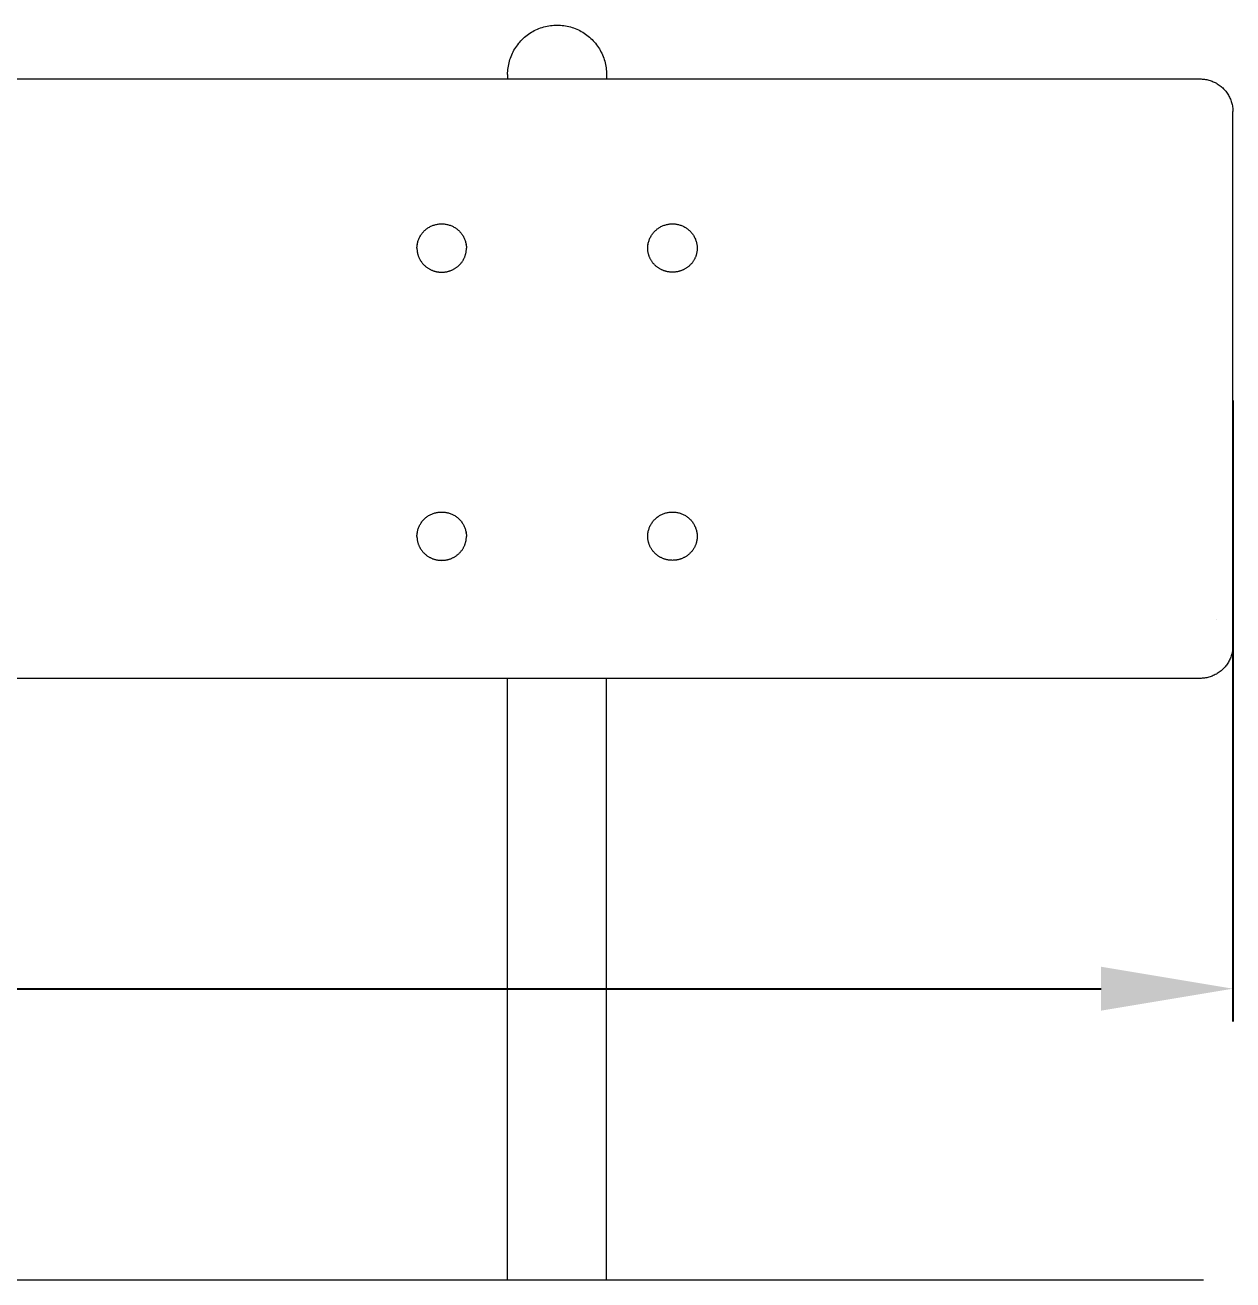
# Model space of a CAD drawing. Header units: millimetres. Extents: x -253 to 4295, y -442 to 2895.
# Drawn here: x 1378.5 to 1744.8, y 2514.1 to 2894.6 of the extents above; entities that cross this region are included whole.
import ezdxf

# ---------------------------------------------------------------- set-up
doc = ezdxf.new("R2010")
doc.units = ezdxf.units.MM
doc.layers.add('ZANO_R', color=7, linetype='Continuous', lineweight=0)
doc.layers.add('ZANO_W', color=1, linetype='Continuous', lineweight=0)
doc.styles.add('Arial', font='arial.ttf')
doc.styles.get("Standard").update_dxf_attribs({"font": 'ARIALUNI.TTF'})
doc.dimstyles.new('pl i ang', dxfattribs={"dimtxt": 50, "dimasz": 50, "dimexe": 1.25, "dimexo": 0.625, "dimgap": 10, "dimtad": 1, "dimtoh": 1, "dimtxsty": 'Standard', "dimcen": 2.5, "dimclrd": 1, "dimclre": 1, "dimclrt": 1, "dimadec": 0, "dimazin": 0, "dimtfac": 1, "dimtmove": 0, "dimatfit": 3, "dimfxl": 1, "dimarcsym": 1})

# ---------------------------------------------------------------- blocks, each defined once
blk = doc.blocks.new('*D393')
at = {"layer": 'ZANO_W', "color": 1, "lineweight": -2}
for p, q in [((-55.17, 2780.72), (-55.17, 2592.39)), ((1744.83, 2780.72), (1744.83, 2592.39)), ((-15.17, 2602.39), (1704.83, 2602.39))]:
    blk.add_line(p, q, dxfattribs=at)
at = {"layer": 'ZANO_W', "color": 1}
for points in [[(-15.17, 2609.05), (-15.17, 2595.72), (-55.17, 2602.39)], [(1704.83, 2595.72), (1704.83, 2609.05), (1744.83, 2602.39)]]:
    blk.add_solid(points, dxfattribs=at)
at = {"layer": 'ZANO_W', "color": 1, "insert": (844.83, 2632.81), "char_height": 40, "attachment_point": 5, "style": 'Arial'}
blk.add_mtext('1800', dxfattribs=at)

msp = doc.modelspace()

# ---------------------------------------------------------------- linework, layer by layer
at = {"layer": 'ZANO_R'}
for p, q in [((1530.77, 2891.51), (1531.18, 2891.81)), ((1531.18, 2891.81), (1531.61, 2892.1)), ((1531.61, 2892.1), (1532.04, 2892.38)), ((1532.04, 2892.38), (1532.48, 2892.63)), ((1532.48, 2892.63), (1532.93, 2892.88)), ((1532.93, 2892.88), (1533.39, 2893.11)), ((1533.39, 2893.11), (1533.86, 2893.32)), ((1533.86, 2893.32), (1534.33, 2893.51)), ((1534.33, 2893.51), (1534.81, 2893.69)), ((1534.81, 2893.69), (1535.3, 2893.86)), ((1535.3, 2893.86), (1535.79, 2894)), ((1535.79, 2894), (1536.28, 2894.13)), ((1536.28, 2894.13), (1536.78, 2894.25)), ((1536.78, 2894.25), (1537.28, 2894.34)), ((1537.28, 2894.34), (1537.79, 2894.42)), ((1537.79, 2894.42), (1538.3, 2894.48)), ((1538.3, 2894.48), (1538.81, 2894.52)), ((1538.81, 2894.52), (1539.32, 2894.55)), ((1539.32, 2894.55), (1539.83, 2894.56)), ((1539.83, 2894.56), (1540.34, 2894.55)), ((1540.34, 2894.55), (1540.86, 2894.52)), ((1540.86, 2894.52), (1541.37, 2894.48)), ((1541.37, 2894.48), (1541.88, 2894.42)), ((1541.88, 2894.42), (1542.38, 2894.34)), ((1542.38, 2894.34), (1542.88, 2894.25)), ((1542.88, 2894.25), (1543.38, 2894.13)), ((1543.38, 2894.13), (1543.88, 2894)), ((1543.88, 2894), (1544.37, 2893.86)), ((1544.37, 2893.86), (1544.86, 2893.69)), ((1544.86, 2893.69), (1545.34, 2893.51)), ((1545.34, 2893.51), (1545.81, 2893.32)), ((1545.81, 2893.32), (1546.28, 2893.11)), ((1546.28, 2893.11), (1546.73, 2892.88)), ((1546.73, 2892.88), (1547.18, 2892.63)), ((1547.18, 2892.63), (1547.63, 2892.38)), ((1547.63, 2892.38), (1548.06, 2892.1)), ((1548.06, 2892.1), (1548.48, 2891.81)), ((1548.48, 2891.81), (1548.9, 2891.51)), ((1527.29, 2887.79), (1527.58, 2888.21)), ((1527.58, 2888.21), (1527.88, 2888.62)), ((1527.88, 2888.62), (1528.2, 2889.03)), ((1528.2, 2889.03), (1528.53, 2889.42)), ((1528.53, 2889.42), (1528.87, 2889.8)), ((1528.87, 2889.8), (1529.23, 2890.17)), ((1529.23, 2890.17), (1529.59, 2890.52)), ((1529.59, 2890.52), (1529.97, 2890.87)), ((1529.97, 2890.87), (1530.37, 2891.2)), ((1530.37, 2891.2), (1530.77, 2891.51)), ((1548.9, 2891.51), (1549.3, 2891.2)), ((1549.3, 2891.2), (1549.69, 2890.87)), ((1549.69, 2890.87), (1550.07, 2890.52)), ((1550.07, 2890.52), (1550.44, 2890.17)), ((1550.44, 2890.17), (1550.8, 2889.8)), ((1550.8, 2889.8), (1551.14, 2889.42)), ((1551.14, 2889.42), (1551.47, 2889.03)), ((1551.47, 2889.03), (1551.78, 2888.62)), ((1551.78, 2888.62), (1552.09, 2888.21)), ((1552.09, 2888.21), (1552.38, 2887.79)), ((1525.39, 2883.61), (1525.54, 2884.1)), ((1525.54, 2884.1), (1525.7, 2884.58)), ((1525.7, 2884.58), (1525.88, 2885.06)), ((1525.88, 2885.06), (1526.07, 2885.54)), ((1526.07, 2885.54), (1526.29, 2886)), ((1526.29, 2886), (1526.51, 2886.46)), ((1526.51, 2886.46), (1526.76, 2886.91)), ((1526.76, 2886.91), (1527.02, 2887.35)), ((1527.02, 2887.35), (1527.29, 2887.79)), ((1552.38, 2887.79), (1552.65, 2887.35)), ((1552.65, 2887.35), (1552.91, 2886.91)), ((1552.91, 2886.91), (1553.15, 2886.46)), ((1553.15, 2886.46), (1553.38, 2886)), ((1553.38, 2886), (1553.59, 2885.54)), ((1553.59, 2885.54), (1553.79, 2885.06)), ((1553.79, 2885.06), (1553.97, 2884.58)), ((1553.97, 2884.58), (1554.13, 2884.1)), ((1554.13, 2884.1), (1554.28, 2883.61)), ((1524.84, 2880.07), (1524.87, 2880.58)), ((1524.87, 2880.58), (1524.91, 2881.09)), ((1524.91, 2881.09), (1524.97, 2881.6)), ((1524.97, 2881.6), (1525.05, 2882.11)), ((1525.05, 2882.11), (1525.15, 2882.61)), ((1525.15, 2882.61), (1525.26, 2883.11)), ((1525.26, 2883.11), (1525.39, 2883.61)), ((1554.28, 2883.61), (1554.41, 2883.11)), ((1554.41, 2883.11), (1554.52, 2882.61)), ((1554.52, 2882.61), (1554.61, 2882.11)), ((1554.61, 2882.11), (1554.69, 2881.6)), ((1554.69, 2881.6), (1554.75, 2881.09)), ((1554.75, 2881.09), (1554.8, 2880.58)), ((1554.8, 2880.58), (1554.82, 2880.07)), ((-45.17, 2878.23), (1734.83, 2878.23)), ((1524.83, 2879.56), (1524.84, 2880.07)), ((1524.83, 2879.56), (1524.83, 2879.52)), ((1524.83, 2879.56), (1524.83, 2879.56)), ((1524.83, 2879.52), (1524.83, 2879.48)), ((1524.83, 2879.48), (1524.83, 2878.23)), ((1554.82, 2880.07), (1554.83, 2879.56)), ((1554.83, 2879.56), (1554.83, 2879.52)), ((1554.83, 2879.56), (1554.83, 2879.56)), ((1554.83, 2879.52), (1554.83, 2879.48)), ((1554.83, 2879.48), (1554.83, 2878.23)), ((1734.83, 2878.23), (1735.18, 2878.23)), ((1735.18, 2878.23), (1735.53, 2878.21)), ((1735.53, 2878.21), (1735.87, 2878.19)), ((1735.87, 2878.19), (1736.22, 2878.15)), ((1736.22, 2878.15), (1736.56, 2878.1)), ((1736.56, 2878.1), (1736.9, 2878.03)), ((1736.9, 2878.03), (1737.24, 2877.96)), ((1737.24, 2877.96), (1737.57, 2877.87)), ((1737.57, 2877.87), (1737.9, 2877.77)), ((1737.9, 2877.77), (1738.23, 2877.66)), ((1738.23, 2877.66), (1738.56, 2877.54)), ((1738.56, 2877.54), (1738.88, 2877.4)), ((1738.88, 2877.4), (1739.19, 2877.26)), ((1739.19, 2877.26), (1739.5, 2877.11)), ((1739.5, 2877.11), (1739.81, 2876.94)), ((1739.81, 2876.94), (1740.1, 2876.76)), ((1740.1, 2876.76), (1740.4, 2876.58)), ((1740.4, 2876.58), (1740.68, 2876.38)), ((1740.68, 2876.38), (1740.96, 2876.17)), ((1740.96, 2876.17), (1741.23, 2875.96)), ((1741.23, 2875.96), (1741.49, 2875.73)), ((1741.49, 2875.73), (1741.75, 2875.5)), ((1741.75, 2875.5), (1742, 2875.25)), ((1742, 2875.25), (1742.23, 2875)), ((1742.23, 2875), (1742.46, 2874.74)), ((1742.46, 2874.74), (1742.68, 2874.48)), ((1742.68, 2874.48), (1742.89, 2874.2)), ((1742.89, 2874.2), (1743.09, 2873.92)), ((1743.09, 2873.92), (1743.29, 2873.63)), ((1743.29, 2873.63), (1743.47, 2873.33)), ((1743.47, 2873.33), (1743.64, 2873.03)), ((1743.64, 2873.03), (1743.8, 2872.72)), ((1743.8, 2872.72), (1743.94, 2872.41)), ((1743.94, 2872.41), (1744.08, 2872.09)), ((1744.08, 2872.09), (1744.21, 2871.77)), ((1744.21, 2871.77), (1744.32, 2871.44)), ((1744.32, 2871.44), (1744.43, 2871.11)), ((1744.43, 2871.11), (1744.52, 2870.78)), ((1744.52, 2870.78), (1744.6, 2870.44)), ((1744.6, 2870.44), (1744.67, 2870.1)), ((1744.67, 2870.1), (1744.73, 2869.76)), ((1744.73, 2869.76), (1744.77, 2869.42)), ((1744.77, 2869.42), (1744.8, 2869.07)), ((1744.8, 2869.07), (1744.82, 2868.73)), ((1744.82, 2868.73), (1744.83, 2868.38)), ((1744.83, 2713.06), (1744.83, 2868.38)), ((1498.36, 2830.62), (1498.5, 2830.84)), ((1498.5, 2830.84), (1498.64, 2831.06)), ((1498.64, 2831.06), (1498.79, 2831.27)), ((1498.79, 2831.27), (1498.95, 2831.48)), ((1498.95, 2831.48), (1499.11, 2831.68)), ((1499.11, 2831.68), (1499.28, 2831.87)), ((1499.28, 2831.87), (1499.46, 2832.06)), ((1499.46, 2832.06), (1499.65, 2832.24)), ((1499.65, 2832.24), (1499.84, 2832.42)), ((1499.84, 2832.42), (1500.04, 2832.59)), ((1500.04, 2832.59), (1500.24, 2832.75)), ((1500.24, 2832.75), (1500.45, 2832.9)), ((1500.45, 2832.9), (1500.66, 2833.05)), ((1500.66, 2833.05), (1500.88, 2833.19)), ((1500.88, 2833.19), (1501.11, 2833.32)), ((1501.11, 2833.32), (1501.33, 2833.45)), ((1501.33, 2833.45), (1501.57, 2833.56)), ((1501.57, 2833.56), (1501.8, 2833.67)), ((1501.8, 2833.67), (1502.04, 2833.77)), ((1502.04, 2833.77), (1502.28, 2833.86)), ((1502.28, 2833.86), (1502.53, 2833.94)), ((1502.53, 2833.94), (1502.78, 2834.02)), ((1502.78, 2834.02), (1503.03, 2834.08)), ((1503.03, 2834.08), (1503.28, 2834.14)), ((1503.28, 2834.14), (1503.54, 2834.19)), ((1503.54, 2834.19), (1503.8, 2834.22)), ((1503.8, 2834.22), (1504.05, 2834.25)), ((1504.05, 2834.25), (1504.31, 2834.27)), ((1504.31, 2834.27), (1504.57, 2834.29)), ((1504.57, 2834.29), (1504.83, 2834.29)), ((1504.83, 2834.29), (1505.09, 2834.29)), ((1505.09, 2834.29), (1505.35, 2834.27)), ((1505.35, 2834.27), (1505.61, 2834.25)), ((1505.61, 2834.25), (1505.87, 2834.22)), ((1505.87, 2834.22), (1506.13, 2834.19)), ((1506.13, 2834.19), (1506.38, 2834.14)), ((1506.38, 2834.14), (1506.63, 2834.08)), ((1506.63, 2834.08), (1506.89, 2834.02)), ((1506.89, 2834.02), (1507.13, 2833.94)), ((1507.13, 2833.94), (1507.38, 2833.86)), ((1507.38, 2833.86), (1507.62, 2833.77)), ((1507.62, 2833.77), (1507.86, 2833.67)), ((1507.86, 2833.67), (1508.1, 2833.56)), ((1508.1, 2833.56), (1508.33, 2833.45)), ((1508.33, 2833.45), (1508.56, 2833.32)), ((1508.56, 2833.32), (1508.78, 2833.19)), ((1508.78, 2833.19), (1509, 2833.05)), ((1509, 2833.05), (1509.22, 2832.9)), ((1509.22, 2832.9), (1509.43, 2832.75)), ((1509.43, 2832.75), (1509.63, 2832.59)), ((1509.63, 2832.59), (1509.83, 2832.42)), ((1509.83, 2832.42), (1510.02, 2832.24)), ((1510.02, 2832.24), (1510.2, 2832.06)), ((1510.2, 2832.06), (1510.38, 2831.87)), ((1510.38, 2831.87), (1510.55, 2831.68)), ((1510.55, 2831.68), (1510.72, 2831.48)), ((1510.72, 2831.48), (1510.88, 2831.27)), ((1510.88, 2831.27), (1511.03, 2831.06)), ((1511.03, 2831.06), (1511.17, 2830.84)), ((1511.17, 2830.84), (1511.31, 2830.62)), ((1568.36, 2830.62), (1568.5, 2830.84)), ((1568.5, 2830.84), (1568.64, 2831.06)), ((1568.64, 2831.06), (1568.79, 2831.27)), ((1568.79, 2831.27), (1568.95, 2831.48)), ((1568.95, 2831.48), (1569.11, 2831.68)), ((1569.11, 2831.68), (1569.28, 2831.87)), ((1569.28, 2831.87), (1569.46, 2832.06)), ((1569.46, 2832.06), (1569.65, 2832.24)), ((1569.65, 2832.24), (1569.84, 2832.42)), ((1569.84, 2832.42), (1570.04, 2832.59)), ((1570.04, 2832.59), (1570.24, 2832.75)), ((1570.24, 2832.75), (1570.45, 2832.9)), ((1570.45, 2832.9), (1570.66, 2833.05)), ((1570.66, 2833.05), (1570.88, 2833.19)), ((1570.88, 2833.19), (1571.11, 2833.32)), ((1571.11, 2833.32), (1571.33, 2833.45)), ((1571.33, 2833.45), (1571.57, 2833.56)), ((1571.57, 2833.56), (1571.8, 2833.67)), ((1571.8, 2833.67), (1572.04, 2833.77)), ((1572.04, 2833.77), (1572.28, 2833.86)), ((1572.28, 2833.86), (1572.53, 2833.94)), ((1572.53, 2833.94), (1572.78, 2834.02)), ((1572.78, 2834.02), (1573.03, 2834.08)), ((1573.03, 2834.08), (1573.28, 2834.14)), ((1573.28, 2834.14), (1573.54, 2834.19)), ((1573.54, 2834.19), (1573.8, 2834.22)), ((1573.8, 2834.22), (1574.05, 2834.25)), ((1574.05, 2834.25), (1574.31, 2834.27)), ((1574.31, 2834.27), (1574.57, 2834.29)), ((1574.57, 2834.29), (1574.83, 2834.29)), ((1574.83, 2834.29), (1575.09, 2834.29)), ((1575.09, 2834.29), (1575.35, 2834.27)), ((1575.35, 2834.27), (1575.61, 2834.25)), ((1575.61, 2834.25), (1575.87, 2834.22)), ((1575.87, 2834.22), (1576.13, 2834.19)), ((1576.13, 2834.19), (1576.38, 2834.14)), ((1576.38, 2834.14), (1576.63, 2834.08)), ((1576.63, 2834.08), (1576.89, 2834.02)), ((1576.89, 2834.02), (1577.13, 2833.94)), ((1577.13, 2833.94), (1577.38, 2833.86)), ((1577.38, 2833.86), (1577.62, 2833.77)), ((1577.62, 2833.77), (1577.86, 2833.67)), ((1577.86, 2833.67), (1578.1, 2833.56)), ((1578.1, 2833.56), (1578.33, 2833.45)), ((1578.33, 2833.45), (1578.56, 2833.32)), ((1578.56, 2833.32), (1578.78, 2833.19)), ((1578.78, 2833.19), (1579, 2833.05)), ((1579, 2833.05), (1579.22, 2832.9)), ((1579.22, 2832.9), (1579.43, 2832.75)), ((1579.43, 2832.75), (1579.63, 2832.59)), ((1579.63, 2832.59), (1579.83, 2832.42)), ((1579.83, 2832.42), (1580.02, 2832.24)), ((1580.02, 2832.24), (1580.2, 2832.06)), ((1580.2, 2832.06), (1580.38, 2831.87)), ((1580.38, 2831.87), (1580.55, 2831.68)), ((1580.55, 2831.68), (1580.72, 2831.48)), ((1580.72, 2831.48), (1580.88, 2831.27)), ((1580.88, 2831.27), (1581.03, 2831.06)), ((1581.03, 2831.06), (1581.17, 2830.84)), ((1581.17, 2830.84), (1581.31, 2830.62)), ((1497.33, 2826.91), (1497.34, 2827.17)), ((1497.34, 2827.17), (1497.36, 2827.43)), ((1497.36, 2827.43), (1497.38, 2827.69)), ((1497.38, 2827.69), (1497.41, 2827.94)), ((1497.43, 2828.07), (1497.4, 2827.9)), ((1497.41, 2827.94), (1497.46, 2828.2)), ((1497.46, 2828.2), (1497.51, 2828.45)), ((1497.51, 2828.45), (1497.57, 2828.71)), ((1497.57, 2828.71), (1497.64, 2828.96)), ((1497.64, 2828.96), (1497.72, 2829.21)), ((1497.72, 2829.21), (1497.8, 2829.45)), ((1497.8, 2829.45), (1497.9, 2829.69)), ((1497.9, 2829.69), (1498, 2829.93)), ((1498, 2829.93), (1498.11, 2830.16)), ((1498.11, 2830.16), (1498.23, 2830.39)), ((1498.23, 2830.39), (1498.36, 2830.62)), ((1511.31, 2830.62), (1511.43, 2830.39)), ((1511.43, 2830.39), (1511.55, 2830.16)), ((1511.55, 2830.16), (1511.66, 2829.93)), ((1511.66, 2829.93), (1511.77, 2829.69)), ((1511.77, 2829.69), (1511.86, 2829.45)), ((1511.86, 2829.45), (1511.95, 2829.21)), ((1511.95, 2829.21), (1512.03, 2828.96)), ((1512.03, 2828.96), (1512.1, 2828.71)), ((1512.1, 2828.71), (1512.16, 2828.45)), ((1512.16, 2828.45), (1512.21, 2828.2)), ((1512.21, 2828.2), (1512.25, 2827.94)), ((1512.26, 2827.9), (1512.24, 2828.07)), ((1512.25, 2827.94), (1512.29, 2827.69)), ((1512.29, 2827.69), (1512.31, 2827.43)), ((1512.31, 2827.43), (1512.33, 2827.17)), ((1512.33, 2827.17), (1512.33, 2826.91)), ((1567.33, 2826.91), (1567.34, 2827.17)), ((1567.34, 2827.17), (1567.36, 2827.43)), ((1567.36, 2827.43), (1567.38, 2827.69)), ((1567.38, 2827.69), (1567.41, 2827.94)), ((1567.4, 2827.9), (1567.43, 2828.07)), ((1567.41, 2827.94), (1567.46, 2828.2)), ((1567.46, 2828.2), (1567.51, 2828.45)), ((1567.51, 2828.45), (1567.57, 2828.71)), ((1567.57, 2828.71), (1567.64, 2828.96)), ((1567.64, 2828.96), (1567.72, 2829.21)), ((1567.72, 2829.21), (1567.8, 2829.45)), ((1567.8, 2829.45), (1567.9, 2829.69)), ((1567.9, 2829.69), (1568, 2829.93)), ((1568, 2829.93), (1568.11, 2830.16)), ((1568.11, 2830.16), (1568.23, 2830.39)), ((1568.23, 2830.39), (1568.36, 2830.62)), ((1581.31, 2830.62), (1581.43, 2830.39)), ((1581.43, 2830.39), (1581.55, 2830.16)), ((1581.55, 2830.16), (1581.66, 2829.93)), ((1581.66, 2829.93), (1581.77, 2829.69)), ((1581.77, 2829.69), (1581.86, 2829.45)), ((1581.86, 2829.45), (1581.95, 2829.21)), ((1581.95, 2829.21), (1582.03, 2828.96)), ((1582.03, 2828.96), (1582.1, 2828.71)), ((1582.1, 2828.71), (1582.16, 2828.45)), ((1582.16, 2828.45), (1582.21, 2828.2)), ((1582.21, 2828.2), (1582.25, 2827.94)), ((1582.24, 2828.07), (1582.26, 2827.9)), ((1582.25, 2827.94), (1582.29, 2827.69)), ((1582.29, 2827.69), (1582.31, 2827.43)), ((1582.31, 2827.43), (1582.33, 2827.17)), ((1582.33, 2827.17), (1582.33, 2826.91)), ((1497.33, 2826.91), (1497.33, 2826.75)), ((1497.33, 2826.75), (1497.34, 2826.58)), ((1497.34, 2826.58), (1497.35, 2826.42)), ((1497.35, 2826.42), (1497.36, 2826.26)), ((1497.36, 2826.26), (1497.38, 2826.09)), ((1497.38, 2826.09), (1497.4, 2825.92)), ((1497.4, 2825.92), (1497.43, 2825.75)), ((1497.43, 2825.75), (1497.46, 2825.58)), ((1497.46, 2825.58), (1497.49, 2825.42)), ((1497.49, 2825.42), (1497.53, 2825.25)), ((1497.53, 2825.25), (1497.57, 2825.08)), ((1497.57, 2825.08), (1497.62, 2824.91)), ((1497.62, 2824.91), (1497.67, 2824.74)), ((1497.67, 2824.74), (1497.73, 2824.57)), ((1497.73, 2824.57), (1497.79, 2824.4)), ((1497.79, 2824.4), (1497.86, 2824.23)), ((1497.86, 2824.23), (1497.93, 2824.06)), ((1497.93, 2824.06), (1498.01, 2823.9)), ((1498.01, 2823.9), (1498.09, 2823.73)), ((1498.09, 2823.73), (1498.17, 2823.57)), ((1498.17, 2823.57), (1498.26, 2823.4)), ((1498.26, 2823.4), (1498.35, 2823.24)), ((1498.35, 2823.24), (1498.45, 2823.08)), ((1511.21, 2823.08), (1511.31, 2823.24)), ((1511.31, 2823.24), (1511.41, 2823.4)), ((1511.41, 2823.4), (1511.49, 2823.57)), ((1511.49, 2823.57), (1511.58, 2823.73)), ((1511.58, 2823.73), (1511.66, 2823.9)), ((1511.66, 2823.9), (1511.74, 2824.06)), ((1511.74, 2824.06), (1511.81, 2824.23)), ((1511.81, 2824.23), (1511.87, 2824.4)), ((1511.87, 2824.4), (1511.93, 2824.57)), ((1511.93, 2824.57), (1511.99, 2824.74)), ((1511.99, 2824.74), (1512.04, 2824.91)), ((1512.04, 2824.91), (1512.09, 2825.08)), ((1512.09, 2825.08), (1512.13, 2825.25)), ((1512.13, 2825.25), (1512.17, 2825.42)), ((1512.17, 2825.42), (1512.21, 2825.58)), ((1512.21, 2825.58), (1512.24, 2825.75)), ((1512.24, 2825.75), (1512.26, 2825.92)), ((1512.26, 2825.92), (1512.29, 2826.09)), ((1512.29, 2826.09), (1512.3, 2826.26)), ((1512.3, 2826.26), (1512.32, 2826.42)), ((1512.32, 2826.42), (1512.33, 2826.58)), ((1512.33, 2826.75), (1512.33, 2826.91)), ((1512.33, 2826.58), (1512.33, 2826.75)), ((1567.33, 2826.75), (1567.33, 2826.91)), ((1567.34, 2826.58), (1567.33, 2826.75)), ((1567.35, 2826.42), (1567.34, 2826.58)), ((1567.36, 2826.26), (1567.35, 2826.42)), ((1567.38, 2826.09), (1567.36, 2826.26)), ((1567.4, 2825.92), (1567.38, 2826.09)), ((1567.43, 2825.75), (1567.4, 2825.92)), ((1567.46, 2825.58), (1567.43, 2825.75)), ((1567.49, 2825.42), (1567.46, 2825.58)), ((1567.53, 2825.25), (1567.49, 2825.42)), ((1567.57, 2825.08), (1567.53, 2825.25)), ((1567.62, 2824.91), (1567.57, 2825.08)), ((1567.67, 2824.74), (1567.62, 2824.91)), ((1567.73, 2824.57), (1567.67, 2824.74)), ((1567.79, 2824.4), (1567.73, 2824.57)), ((1567.86, 2824.23), (1567.79, 2824.4)), ((1567.93, 2824.06), (1567.86, 2824.23)), ((1568.01, 2823.9), (1567.93, 2824.06)), ((1568.09, 2823.73), (1568.01, 2823.9)), ((1568.17, 2823.57), (1568.09, 2823.73)), ((1568.26, 2823.4), (1568.17, 2823.57)), ((1568.35, 2823.24), (1568.26, 2823.4)), ((1568.45, 2823.08), (1568.35, 2823.24)), ((1581.31, 2823.24), (1581.21, 2823.08)), ((1581.41, 2823.4), (1581.31, 2823.24)), ((1581.49, 2823.57), (1581.41, 2823.4)), ((1581.58, 2823.73), (1581.49, 2823.57)), ((1581.66, 2823.9), (1581.58, 2823.73)), ((1581.74, 2824.06), (1581.66, 2823.9)), ((1581.81, 2824.23), (1581.74, 2824.06)), ((1581.87, 2824.4), (1581.81, 2824.23)), ((1581.93, 2824.57), (1581.87, 2824.4)), ((1581.99, 2824.74), (1581.93, 2824.57)), ((1582.04, 2824.91), (1581.99, 2824.74)), ((1582.09, 2825.08), (1582.04, 2824.91)), ((1582.13, 2825.25), (1582.09, 2825.08)), ((1582.17, 2825.42), (1582.13, 2825.25)), ((1582.21, 2825.58), (1582.17, 2825.42)), ((1582.24, 2825.75), (1582.21, 2825.58)), ((1582.26, 2825.92), (1582.24, 2825.75)), ((1582.29, 2826.09), (1582.26, 2825.92)), ((1582.3, 2826.26), (1582.29, 2826.09)), ((1582.32, 2826.42), (1582.3, 2826.26)), ((1582.33, 2826.58), (1582.32, 2826.42)), ((1582.33, 2826.91), (1582.33, 2826.75)), ((1582.33, 2826.75), (1582.33, 2826.58)), ((1498.45, 2823.08), (1498.56, 2822.93)), ((1498.56, 2822.93), (1498.66, 2822.77)), ((1498.66, 2822.77), (1498.77, 2822.62)), ((1498.77, 2822.62), (1498.89, 2822.47)), ((1498.89, 2822.47), (1499.01, 2822.32)), ((1499.01, 2822.32), (1499.13, 2822.18)), ((1499.13, 2822.18), (1499.26, 2822.03)), ((1499.26, 2822.03), (1499.39, 2821.9)), ((1499.39, 2821.9), (1499.53, 2821.76)), ((1499.53, 2821.76), (1499.67, 2821.63)), ((1499.67, 2821.63), (1499.81, 2821.5)), ((1499.81, 2821.5), (1499.96, 2821.38)), ((1499.96, 2821.38), (1500.11, 2821.26)), ((1500.11, 2821.26), (1500.26, 2821.14)), ((1500.26, 2821.14), (1500.41, 2821.03)), ((1500.41, 2821.03), (1500.57, 2820.92)), ((1500.57, 2820.92), (1500.73, 2820.82)), ((1500.73, 2820.82), (1500.89, 2820.72)), ((1500.89, 2820.72), (1501.05, 2820.62)), ((1501.05, 2820.62), (1501.22, 2820.53)), ((1501.22, 2820.53), (1501.39, 2820.44)), ((1501.39, 2820.44), (1501.56, 2820.36)), ((1501.56, 2820.36), (1501.73, 2820.28)), ((1501.73, 2820.28), (1501.9, 2820.21)), ((1501.9, 2820.21), (1502.07, 2820.14)), ((1502.07, 2820.14), (1502.25, 2820.08)), ((1502.25, 2820.08), (1502.42, 2820.02)), ((1502.42, 2820.02), (1502.59, 2819.96)), ((1502.59, 2819.96), (1502.77, 2819.91)), ((1502.77, 2819.91), (1502.94, 2819.86)), ((1502.94, 2819.86), (1503.12, 2819.82)), ((1503.12, 2819.82), (1503.29, 2819.78)), ((1503.29, 2819.78), (1503.47, 2819.75)), ((1503.47, 2819.75), (1503.64, 2819.72)), ((1503.64, 2819.72), (1503.82, 2819.7)), ((1503.82, 2819.7), (1503.99, 2819.68)), ((1503.99, 2819.68), (1504.16, 2819.66)), ((1504.16, 2819.66), (1504.33, 2819.65)), ((1504.33, 2819.65), (1504.5, 2819.64)), ((1504.5, 2819.64), (1504.67, 2819.63)), ((1504.67, 2819.63), (1504.83, 2819.63)), ((1504.83, 2819.63), (1505, 2819.63)), ((1505, 2819.63), (1505.17, 2819.64)), ((1505.17, 2819.64), (1505.34, 2819.65)), ((1505.34, 2819.65), (1505.51, 2819.66)), ((1505.51, 2819.66), (1505.68, 2819.68)), ((1505.68, 2819.68), (1505.85, 2819.7)), ((1505.85, 2819.7), (1506.02, 2819.72)), ((1506.02, 2819.72), (1506.2, 2819.75)), ((1506.2, 2819.75), (1506.37, 2819.78)), ((1506.37, 2819.78), (1506.55, 2819.82)), ((1506.55, 2819.82), (1506.72, 2819.86)), ((1506.72, 2819.86), (1506.9, 2819.91)), ((1506.9, 2819.91), (1507.07, 2819.96)), ((1507.07, 2819.96), (1507.25, 2820.02)), ((1507.25, 2820.02), (1507.42, 2820.08)), ((1507.42, 2820.08), (1507.59, 2820.14)), ((1507.59, 2820.14), (1507.77, 2820.21)), ((1507.77, 2820.21), (1507.94, 2820.28)), ((1507.94, 2820.28), (1508.11, 2820.36)), ((1508.11, 2820.36), (1508.28, 2820.44)), ((1508.28, 2820.44), (1508.45, 2820.53)), ((1508.45, 2820.53), (1508.61, 2820.62)), ((1508.61, 2820.62), (1508.78, 2820.72)), ((1508.78, 2820.72), (1508.94, 2820.82)), ((1508.94, 2820.82), (1509.1, 2820.92)), ((1509.1, 2820.92), (1509.25, 2821.03)), ((1509.25, 2821.03), (1509.41, 2821.14)), ((1509.41, 2821.14), (1509.56, 2821.26)), ((1509.56, 2821.26), (1509.71, 2821.38)), ((1509.71, 2821.38), (1509.85, 2821.5)), ((1509.85, 2821.5), (1510, 2821.63)), ((1510, 2821.63), (1510.14, 2821.76)), ((1510.14, 2821.76), (1510.27, 2821.9)), ((1510.27, 2821.9), (1510.4, 2822.03)), ((1510.4, 2822.03), (1510.53, 2822.18)), ((1510.53, 2822.18), (1510.66, 2822.32)), ((1510.66, 2822.32), (1510.78, 2822.47)), ((1510.78, 2822.47), (1510.89, 2822.62)), ((1510.89, 2822.62), (1511, 2822.77)), ((1511, 2822.77), (1511.11, 2822.93)), ((1511.11, 2822.93), (1511.21, 2823.08)), ((1568.56, 2822.93), (1568.45, 2823.08)), ((1568.66, 2822.77), (1568.56, 2822.93)), ((1568.77, 2822.62), (1568.66, 2822.77)), ((1568.89, 2822.47), (1568.77, 2822.62)), ((1569.01, 2822.32), (1568.89, 2822.47)), ((1569.13, 2822.18), (1569.01, 2822.32)), ((1569.26, 2822.03), (1569.13, 2822.18)), ((1569.39, 2821.9), (1569.26, 2822.03)), ((1569.53, 2821.76), (1569.39, 2821.9)), ((1569.67, 2821.63), (1569.53, 2821.76)), ((1569.81, 2821.5), (1569.67, 2821.63)), ((1569.96, 2821.38), (1569.81, 2821.5)), ((1570.11, 2821.26), (1569.96, 2821.38)), ((1570.26, 2821.14), (1570.11, 2821.26)), ((1570.41, 2821.03), (1570.26, 2821.14)), ((1570.57, 2820.92), (1570.41, 2821.03)), ((1570.73, 2820.82), (1570.57, 2820.92)), ((1570.89, 2820.72), (1570.73, 2820.82)), ((1571.05, 2820.62), (1570.89, 2820.72)), ((1571.22, 2820.53), (1571.05, 2820.62)), ((1571.39, 2820.44), (1571.22, 2820.53)), ((1571.56, 2820.36), (1571.39, 2820.44)), ((1571.73, 2820.28), (1571.56, 2820.36)), ((1571.9, 2820.21), (1571.73, 2820.28)), ((1572.07, 2820.14), (1571.9, 2820.21)), ((1572.25, 2820.08), (1572.07, 2820.14)), ((1572.42, 2820.02), (1572.25, 2820.08)), ((1572.59, 2819.96), (1572.42, 2820.02)), ((1572.77, 2819.91), (1572.59, 2819.96)), ((1572.94, 2819.86), (1572.77, 2819.91)), ((1573.12, 2819.82), (1572.94, 2819.86)), ((1573.29, 2819.78), (1573.12, 2819.82)), ((1573.47, 2819.75), (1573.29, 2819.78)), ((1573.64, 2819.72), (1573.47, 2819.75)), ((1573.82, 2819.7), (1573.64, 2819.72)), ((1573.99, 2819.68), (1573.82, 2819.7)), ((1574.16, 2819.66), (1573.99, 2819.68)), ((1574.33, 2819.65), (1574.16, 2819.66)), ((1574.5, 2819.64), (1574.33, 2819.65)), ((1574.67, 2819.63), (1574.5, 2819.64)), ((1574.83, 2819.63), (1574.67, 2819.63)), ((1575, 2819.63), (1574.83, 2819.63)), ((1575.17, 2819.64), (1575, 2819.63)), ((1575.34, 2819.65), (1575.17, 2819.64)), ((1575.51, 2819.66), (1575.34, 2819.65)), ((1575.68, 2819.68), (1575.51, 2819.66)), ((1575.85, 2819.7), (1575.68, 2819.68)), ((1576.02, 2819.72), (1575.85, 2819.7)), ((1576.2, 2819.75), (1576.02, 2819.72)), ((1576.37, 2819.78), (1576.2, 2819.75)), ((1576.55, 2819.82), (1576.37, 2819.78)), ((1576.72, 2819.86), (1576.55, 2819.82)), ((1576.9, 2819.91), (1576.72, 2819.86)), ((1577.07, 2819.96), (1576.9, 2819.91)), ((1577.25, 2820.02), (1577.07, 2819.96)), ((1577.42, 2820.08), (1577.25, 2820.02)), ((1577.59, 2820.14), (1577.42, 2820.08)), ((1577.77, 2820.21), (1577.59, 2820.14)), ((1577.94, 2820.28), (1577.77, 2820.21)), ((1578.11, 2820.36), (1577.94, 2820.28)), ((1578.28, 2820.44), (1578.11, 2820.36)), ((1578.45, 2820.53), (1578.28, 2820.44)), ((1578.61, 2820.62), (1578.45, 2820.53)), ((1578.78, 2820.72), (1578.61, 2820.62)), ((1578.94, 2820.82), (1578.78, 2820.72)), ((1579.1, 2820.92), (1578.94, 2820.82)), ((1579.25, 2821.03), (1579.1, 2820.92)), ((1579.41, 2821.14), (1579.25, 2821.03)), ((1579.56, 2821.26), (1579.41, 2821.14)), ((1579.71, 2821.38), (1579.56, 2821.26)), ((1579.85, 2821.5), (1579.71, 2821.38)), ((1580, 2821.63), (1579.85, 2821.5)), ((1580.14, 2821.76), (1580, 2821.63)), ((1580.27, 2821.9), (1580.14, 2821.76)), ((1580.4, 2822.03), (1580.27, 2821.9)), ((1580.53, 2822.18), (1580.4, 2822.03)), ((1580.66, 2822.32), (1580.53, 2822.18)), ((1580.78, 2822.47), (1580.66, 2822.32)), ((1580.89, 2822.62), (1580.78, 2822.47)), ((1581, 2822.77), (1580.89, 2822.62)), ((1581.11, 2822.93), (1581, 2822.77)), ((1581.21, 2823.08), (1581.11, 2822.93)), ((1498.23, 2743.03), (1498.36, 2743.25)), ((1498.36, 2743.25), (1498.5, 2743.48)), ((1498.5, 2743.48), (1498.64, 2743.69)), ((1498.64, 2743.69), (1498.79, 2743.9)), ((1498.79, 2743.9), (1498.95, 2744.11)), ((1498.95, 2744.11), (1499.11, 2744.31)), ((1499.11, 2744.31), (1499.28, 2744.51)), ((1499.28, 2744.51), (1499.46, 2744.69)), ((1499.46, 2744.69), (1499.65, 2744.88)), ((1499.65, 2744.88), (1499.84, 2745.05)), ((1499.84, 2745.05), (1500.04, 2745.22)), ((1500.04, 2745.22), (1500.24, 2745.38)), ((1500.24, 2745.38), (1500.45, 2745.54)), ((1500.45, 2745.54), (1500.66, 2745.68)), ((1500.66, 2745.68), (1500.88, 2745.82)), ((1500.88, 2745.82), (1501.11, 2745.96)), ((1501.11, 2745.96), (1501.33, 2746.08)), ((1501.33, 2746.08), (1501.57, 2746.2)), ((1501.57, 2746.2), (1501.8, 2746.3)), ((1501.8, 2746.3), (1502.04, 2746.4)), ((1502.04, 2746.4), (1502.28, 2746.49)), ((1502.28, 2746.49), (1502.53, 2746.58)), ((1502.53, 2746.58), (1502.78, 2746.65)), ((1502.78, 2746.65), (1503.03, 2746.72)), ((1503.03, 2746.72), (1503.28, 2746.77)), ((1503.28, 2746.77), (1503.54, 2746.82)), ((1503.54, 2746.82), (1503.8, 2746.86)), ((1503.8, 2746.86), (1504.05, 2746.89)), ((1504.05, 2746.89), (1504.31, 2746.91)), ((1504.31, 2746.91), (1504.57, 2746.92)), ((1504.57, 2746.92), (1504.83, 2746.92)), ((1504.83, 2746.92), (1505.09, 2746.92)), ((1505.09, 2746.92), (1505.35, 2746.91)), ((1505.35, 2746.91), (1505.61, 2746.89)), ((1505.61, 2746.89), (1505.87, 2746.86)), ((1505.87, 2746.86), (1506.13, 2746.82)), ((1506.13, 2746.82), (1506.38, 2746.77)), ((1506.38, 2746.77), (1506.63, 2746.72)), ((1506.63, 2746.72), (1506.89, 2746.65)), ((1506.89, 2746.65), (1507.13, 2746.58)), ((1507.13, 2746.58), (1507.38, 2746.49)), ((1507.38, 2746.49), (1507.62, 2746.4)), ((1507.62, 2746.4), (1507.86, 2746.3)), ((1507.86, 2746.3), (1508.1, 2746.2)), ((1508.1, 2746.2), (1508.33, 2746.08)), ((1508.33, 2746.08), (1508.56, 2745.96)), ((1508.56, 2745.96), (1508.78, 2745.82)), ((1508.78, 2745.82), (1509, 2745.68)), ((1509, 2745.68), (1509.22, 2745.54)), ((1509.22, 2745.54), (1509.43, 2745.38)), ((1509.43, 2745.38), (1509.63, 2745.22)), ((1509.63, 2745.22), (1509.83, 2745.05)), ((1509.83, 2745.05), (1510.02, 2744.88)), ((1510.02, 2744.88), (1510.2, 2744.69)), ((1510.2, 2744.69), (1510.38, 2744.51)), ((1510.38, 2744.51), (1510.55, 2744.31)), ((1510.55, 2744.31), (1510.72, 2744.11)), ((1510.72, 2744.11), (1510.88, 2743.9)), ((1510.88, 2743.9), (1511.03, 2743.69)), ((1511.03, 2743.69), (1511.17, 2743.48)), ((1511.17, 2743.48), (1511.31, 2743.25)), ((1511.31, 2743.25), (1511.43, 2743.03)), ((1568.23, 2743.03), (1568.36, 2743.25)), ((1568.36, 2743.25), (1568.5, 2743.48)), ((1568.5, 2743.48), (1568.64, 2743.69)), ((1568.64, 2743.69), (1568.79, 2743.9)), ((1568.79, 2743.9), (1568.95, 2744.11)), ((1568.95, 2744.11), (1569.11, 2744.31)), ((1569.11, 2744.31), (1569.28, 2744.51)), ((1569.28, 2744.51), (1569.46, 2744.69)), ((1569.46, 2744.69), (1569.65, 2744.88)), ((1569.65, 2744.88), (1569.84, 2745.05)), ((1569.84, 2745.05), (1570.04, 2745.22)), ((1570.04, 2745.22), (1570.24, 2745.38)), ((1570.24, 2745.38), (1570.45, 2745.54)), ((1570.45, 2745.54), (1570.66, 2745.68)), ((1570.66, 2745.68), (1570.88, 2745.82)), ((1570.88, 2745.82), (1571.11, 2745.96)), ((1571.11, 2745.96), (1571.33, 2746.08)), ((1571.33, 2746.08), (1571.57, 2746.2)), ((1571.57, 2746.2), (1571.8, 2746.3)), ((1571.8, 2746.3), (1572.04, 2746.4)), ((1572.04, 2746.4), (1572.28, 2746.49)), ((1572.28, 2746.49), (1572.53, 2746.58)), ((1572.53, 2746.58), (1572.78, 2746.65)), ((1572.78, 2746.65), (1573.03, 2746.72)), ((1573.03, 2746.72), (1573.28, 2746.77)), ((1573.28, 2746.77), (1573.54, 2746.82)), ((1573.54, 2746.82), (1573.8, 2746.86)), ((1573.8, 2746.86), (1574.05, 2746.89)), ((1574.05, 2746.89), (1574.31, 2746.91)), ((1574.31, 2746.91), (1574.57, 2746.92)), ((1574.57, 2746.92), (1574.83, 2746.92)), ((1574.83, 2746.92), (1575.09, 2746.92)), ((1575.09, 2746.92), (1575.35, 2746.91)), ((1575.35, 2746.91), (1575.61, 2746.89)), ((1575.61, 2746.89), (1575.87, 2746.86)), ((1575.87, 2746.86), (1576.13, 2746.82)), ((1576.13, 2746.82), (1576.38, 2746.77)), ((1576.38, 2746.77), (1576.63, 2746.72)), ((1576.63, 2746.72), (1576.89, 2746.65)), ((1576.89, 2746.65), (1577.13, 2746.58)), ((1577.13, 2746.58), (1577.38, 2746.49)), ((1577.38, 2746.49), (1577.62, 2746.4)), ((1577.62, 2746.4), (1577.86, 2746.3)), ((1577.86, 2746.3), (1578.1, 2746.2)), ((1578.1, 2746.2), (1578.33, 2746.08)), ((1578.33, 2746.08), (1578.56, 2745.96)), ((1578.56, 2745.96), (1578.78, 2745.82)), ((1578.78, 2745.82), (1579, 2745.68)), ((1579, 2745.68), (1579.22, 2745.54)), ((1579.22, 2745.54), (1579.43, 2745.38)), ((1579.43, 2745.38), (1579.63, 2745.22)), ((1579.63, 2745.22), (1579.83, 2745.05)), ((1579.83, 2745.05), (1580.02, 2744.88)), ((1580.02, 2744.88), (1580.2, 2744.69)), ((1580.2, 2744.69), (1580.38, 2744.51)), ((1580.38, 2744.51), (1580.55, 2744.31)), ((1580.55, 2744.31), (1580.72, 2744.11)), ((1580.72, 2744.11), (1580.88, 2743.9)), ((1580.88, 2743.9), (1581.03, 2743.69)), ((1581.03, 2743.69), (1581.17, 2743.48)), ((1581.17, 2743.48), (1581.31, 2743.25)), ((1581.31, 2743.25), (1581.43, 2743.03)), ((1497.33, 2739.54), (1497.34, 2739.8)), ((1497.33, 2739.54), (1497.33, 2739.38)), ((1497.34, 2739.8), (1497.36, 2740.06)), ((1497.36, 2740.06), (1497.38, 2740.32)), ((1497.38, 2740.32), (1497.41, 2740.58)), ((1497.43, 2740.7), (1497.4, 2740.53)), ((1497.41, 2740.58), (1497.46, 2740.83)), ((1497.46, 2740.83), (1497.51, 2741.09)), ((1497.51, 2741.09), (1497.57, 2741.34)), ((1497.57, 2741.34), (1497.64, 2741.59)), ((1497.64, 2741.59), (1497.72, 2741.84)), ((1497.72, 2741.84), (1497.8, 2742.08)), ((1497.8, 2742.08), (1497.9, 2742.33)), ((1497.9, 2742.33), (1498, 2742.56)), ((1498, 2742.56), (1498.11, 2742.8)), ((1498.11, 2742.8), (1498.23, 2743.03)), ((1511.43, 2743.03), (1511.55, 2742.8)), ((1511.55, 2742.8), (1511.66, 2742.56)), ((1511.66, 2742.56), (1511.77, 2742.33)), ((1511.77, 2742.33), (1511.86, 2742.08)), ((1511.86, 2742.08), (1511.95, 2741.84)), ((1511.95, 2741.84), (1512.03, 2741.59)), ((1512.03, 2741.59), (1512.1, 2741.34)), ((1512.1, 2741.34), (1512.16, 2741.09)), ((1512.16, 2741.09), (1512.21, 2740.83)), ((1512.21, 2740.83), (1512.25, 2740.58)), ((1512.26, 2740.53), (1512.24, 2740.7)), ((1512.25, 2740.58), (1512.29, 2740.32)), ((1512.29, 2740.32), (1512.31, 2740.06)), ((1512.31, 2740.06), (1512.33, 2739.8)), ((1512.33, 2739.8), (1512.33, 2739.54)), ((1512.33, 2739.38), (1512.33, 2739.54)), ((1567.33, 2739.54), (1567.34, 2739.8)), ((1567.33, 2739.38), (1567.33, 2739.54)), ((1567.34, 2739.8), (1567.36, 2740.06)), ((1567.36, 2740.06), (1567.38, 2740.32)), ((1567.38, 2740.32), (1567.41, 2740.58)), ((1567.4, 2740.53), (1567.43, 2740.7)), ((1567.41, 2740.58), (1567.46, 2740.83)), ((1567.46, 2740.83), (1567.51, 2741.09)), ((1567.51, 2741.09), (1567.57, 2741.34)), ((1567.57, 2741.34), (1567.64, 2741.59)), ((1567.64, 2741.59), (1567.72, 2741.84)), ((1567.72, 2741.84), (1567.8, 2742.08)), ((1567.8, 2742.08), (1567.9, 2742.33)), ((1567.9, 2742.33), (1568, 2742.56)), ((1568, 2742.56), (1568.11, 2742.8)), ((1568.11, 2742.8), (1568.23, 2743.03)), ((1581.43, 2743.03), (1581.55, 2742.8)), ((1581.55, 2742.8), (1581.66, 2742.56)), ((1581.66, 2742.56), (1581.77, 2742.33)), ((1581.77, 2742.33), (1581.86, 2742.08)), ((1581.86, 2742.08), (1581.95, 2741.84)), ((1581.95, 2741.84), (1582.03, 2741.59)), ((1582.03, 2741.59), (1582.1, 2741.34)), ((1582.1, 2741.34), (1582.16, 2741.09)), ((1582.16, 2741.09), (1582.21, 2740.83)), ((1582.21, 2740.83), (1582.25, 2740.58)), ((1582.24, 2740.7), (1582.26, 2740.53)), ((1582.25, 2740.58), (1582.29, 2740.32)), ((1582.29, 2740.32), (1582.31, 2740.06)), ((1582.31, 2740.06), (1582.33, 2739.8)), ((1582.33, 2739.8), (1582.33, 2739.54)), ((1582.33, 2739.54), (1582.33, 2739.38)), ((1497.33, 2739.38), (1497.34, 2739.22)), ((1497.34, 2739.22), (1497.35, 2739.05)), ((1497.35, 2739.05), (1497.36, 2738.89)), ((1497.36, 2738.89), (1497.38, 2738.72)), ((1497.38, 2738.72), (1497.4, 2738.56)), ((1497.4, 2738.56), (1497.43, 2738.39)), ((1497.43, 2738.39), (1497.46, 2738.22)), ((1497.46, 2738.22), (1497.49, 2738.05)), ((1497.49, 2738.05), (1497.53, 2737.88)), ((1497.53, 2737.88), (1497.57, 2737.71)), ((1497.57, 2737.71), (1497.62, 2737.54)), ((1497.62, 2737.54), (1497.67, 2737.37)), ((1497.67, 2737.37), (1497.73, 2737.2)), ((1497.73, 2737.2), (1497.79, 2737.03)), ((1497.79, 2737.03), (1497.86, 2736.86)), ((1497.86, 2736.86), (1497.93, 2736.7)), ((1497.93, 2736.7), (1498.01, 2736.53)), ((1498.01, 2736.53), (1498.09, 2736.36)), ((1498.09, 2736.36), (1498.17, 2736.2)), ((1498.17, 2736.2), (1498.26, 2736.04)), ((1498.26, 2736.04), (1498.35, 2735.88)), ((1498.35, 2735.88), (1498.45, 2735.72)), ((1498.45, 2735.72), (1498.56, 2735.56)), ((1511.11, 2735.56), (1511.21, 2735.72)), ((1511.21, 2735.72), (1511.31, 2735.88)), ((1511.31, 2735.88), (1511.41, 2736.04)), ((1511.41, 2736.04), (1511.49, 2736.2)), ((1511.49, 2736.2), (1511.58, 2736.36)), ((1511.58, 2736.36), (1511.66, 2736.53)), ((1511.66, 2736.53), (1511.74, 2736.7)), ((1511.74, 2736.7), (1511.81, 2736.86)), ((1511.81, 2736.86), (1511.87, 2737.03)), ((1511.87, 2737.03), (1511.93, 2737.2)), ((1511.93, 2737.2), (1511.99, 2737.37)), ((1511.99, 2737.37), (1512.04, 2737.54)), ((1512.04, 2737.54), (1512.09, 2737.71)), ((1512.09, 2737.71), (1512.13, 2737.88)), ((1512.13, 2737.88), (1512.17, 2738.05)), ((1512.17, 2738.05), (1512.21, 2738.22)), ((1512.21, 2738.22), (1512.24, 2738.39)), ((1512.24, 2738.39), (1512.26, 2738.56)), ((1512.26, 2738.56), (1512.29, 2738.72)), ((1512.29, 2738.72), (1512.3, 2738.89)), ((1512.3, 2738.89), (1512.32, 2739.05)), ((1512.32, 2739.05), (1512.33, 2739.22)), ((1512.33, 2739.22), (1512.33, 2739.38)), ((1567.34, 2739.22), (1567.33, 2739.38)), ((1567.35, 2739.05), (1567.34, 2739.22)), ((1567.36, 2738.89), (1567.35, 2739.05)), ((1567.38, 2738.72), (1567.36, 2738.89)), ((1567.4, 2738.56), (1567.38, 2738.72)), ((1567.43, 2738.39), (1567.4, 2738.56)), ((1567.46, 2738.22), (1567.43, 2738.39)), ((1567.49, 2738.05), (1567.46, 2738.22)), ((1567.53, 2737.88), (1567.49, 2738.05)), ((1567.57, 2737.71), (1567.53, 2737.88)), ((1567.62, 2737.54), (1567.57, 2737.71)), ((1567.67, 2737.37), (1567.62, 2737.54)), ((1567.73, 2737.2), (1567.67, 2737.37)), ((1567.79, 2737.03), (1567.73, 2737.2)), ((1567.86, 2736.86), (1567.79, 2737.03)), ((1567.93, 2736.7), (1567.86, 2736.86)), ((1568.01, 2736.53), (1567.93, 2736.7)), ((1568.09, 2736.36), (1568.01, 2736.53)), ((1568.17, 2736.2), (1568.09, 2736.36)), ((1568.26, 2736.04), (1568.17, 2736.2)), ((1568.35, 2735.88), (1568.26, 2736.04)), ((1568.45, 2735.72), (1568.35, 2735.88)), ((1568.56, 2735.56), (1568.45, 2735.72)), ((1581.21, 2735.72), (1581.11, 2735.56)), ((1581.31, 2735.88), (1581.21, 2735.72)), ((1581.41, 2736.04), (1581.31, 2735.88)), ((1581.49, 2736.2), (1581.41, 2736.04)), ((1581.58, 2736.36), (1581.49, 2736.2)), ((1581.66, 2736.53), (1581.58, 2736.36)), ((1581.74, 2736.7), (1581.66, 2736.53)), ((1581.81, 2736.86), (1581.74, 2736.7)), ((1581.87, 2737.03), (1581.81, 2736.86)), ((1581.93, 2737.2), (1581.87, 2737.03)), ((1581.99, 2737.37), (1581.93, 2737.2)), ((1582.04, 2737.54), (1581.99, 2737.37)), ((1582.09, 2737.71), (1582.04, 2737.54)), ((1582.13, 2737.88), (1582.09, 2737.71)), ((1582.17, 2738.05), (1582.13, 2737.88)), ((1582.21, 2738.22), (1582.17, 2738.05)), ((1582.24, 2738.39), (1582.21, 2738.22)), ((1582.26, 2738.56), (1582.24, 2738.39)), ((1582.29, 2738.72), (1582.26, 2738.56)), ((1582.3, 2738.89), (1582.29, 2738.72)), ((1582.32, 2739.05), (1582.3, 2738.89)), ((1582.33, 2739.22), (1582.32, 2739.05)), ((1582.33, 2739.38), (1582.33, 2739.22)), ((1498.56, 2735.56), (1498.66, 2735.4)), ((1498.66, 2735.4), (1498.77, 2735.25)), ((1498.77, 2735.25), (1498.89, 2735.1)), ((1498.89, 2735.1), (1499.01, 2734.95)), ((1499.01, 2734.95), (1499.13, 2734.81)), ((1499.13, 2734.81), (1499.26, 2734.67)), ((1499.26, 2734.67), (1499.39, 2734.53)), ((1499.39, 2734.53), (1499.53, 2734.4)), ((1499.53, 2734.4), (1499.67, 2734.26)), ((1499.67, 2734.26), (1499.81, 2734.14)), ((1499.81, 2734.14), (1499.96, 2734.01)), ((1499.96, 2734.01), (1500.11, 2733.89)), ((1500.11, 2733.89), (1500.26, 2733.77)), ((1500.26, 2733.77), (1500.41, 2733.66)), ((1500.41, 2733.66), (1500.57, 2733.55)), ((1500.57, 2733.55), (1500.73, 2733.45)), ((1500.73, 2733.45), (1500.89, 2733.35)), ((1500.89, 2733.35), (1501.05, 2733.25)), ((1501.05, 2733.25), (1501.22, 2733.16)), ((1501.22, 2733.16), (1501.39, 2733.08)), ((1501.39, 2733.08), (1501.56, 2732.99)), ((1501.56, 2732.99), (1501.73, 2732.92)), ((1501.73, 2732.92), (1501.9, 2732.84)), ((1501.9, 2732.84), (1502.07, 2732.77)), ((1502.07, 2732.77), (1502.25, 2732.71)), ((1502.25, 2732.71), (1502.42, 2732.65)), ((1502.42, 2732.65), (1502.59, 2732.6)), ((1502.59, 2732.6), (1502.77, 2732.54)), ((1502.77, 2732.54), (1502.94, 2732.5)), ((1502.94, 2732.5), (1503.12, 2732.46)), ((1503.12, 2732.46), (1503.29, 2732.42)), ((1503.29, 2732.42), (1503.47, 2732.38)), ((1503.47, 2732.38), (1503.64, 2732.36)), ((1503.64, 2732.36), (1503.82, 2732.33)), ((1503.82, 2732.33), (1503.99, 2732.31)), ((1503.99, 2732.31), (1504.16, 2732.29)), ((1504.16, 2732.29), (1504.33, 2732.28)), ((1504.33, 2732.28), (1504.5, 2732.27)), ((1504.5, 2732.27), (1504.67, 2732.27)), ((1504.67, 2732.27), (1504.83, 2732.26)), ((1504.83, 2732.26), (1505, 2732.27)), ((1505, 2732.27), (1505.17, 2732.27)), ((1505.17, 2732.27), (1505.34, 2732.28)), ((1505.34, 2732.28), (1505.51, 2732.29)), ((1505.51, 2732.29), (1505.68, 2732.31)), ((1505.68, 2732.31), (1505.85, 2732.33)), ((1505.85, 2732.33), (1506.02, 2732.36)), ((1506.02, 2732.36), (1506.2, 2732.38)), ((1506.2, 2732.38), (1506.37, 2732.42)), ((1506.37, 2732.42), (1506.55, 2732.46)), ((1506.55, 2732.46), (1506.72, 2732.5)), ((1506.72, 2732.5), (1506.9, 2732.54)), ((1506.9, 2732.54), (1507.07, 2732.6)), ((1507.07, 2732.6), (1507.25, 2732.65)), ((1507.25, 2732.65), (1507.42, 2732.71)), ((1507.42, 2732.71), (1507.59, 2732.77)), ((1507.59, 2732.77), (1507.77, 2732.84)), ((1507.77, 2732.84), (1507.94, 2732.92)), ((1507.94, 2732.92), (1508.11, 2732.99)), ((1508.11, 2732.99), (1508.28, 2733.08)), ((1508.28, 2733.08), (1508.45, 2733.16)), ((1508.45, 2733.16), (1508.61, 2733.25)), ((1508.61, 2733.25), (1508.78, 2733.35)), ((1508.78, 2733.35), (1508.94, 2733.45)), ((1508.94, 2733.45), (1509.1, 2733.55)), ((1509.1, 2733.55), (1509.25, 2733.66)), ((1509.25, 2733.66), (1509.41, 2733.77)), ((1509.41, 2733.77), (1509.56, 2733.89)), ((1509.56, 2733.89), (1509.71, 2734.01)), ((1509.71, 2734.01), (1509.85, 2734.14)), ((1509.85, 2734.14), (1510, 2734.26)), ((1510, 2734.26), (1510.14, 2734.4)), ((1510.14, 2734.4), (1510.27, 2734.53)), ((1510.27, 2734.53), (1510.4, 2734.67)), ((1510.4, 2734.67), (1510.53, 2734.81)), ((1510.53, 2734.81), (1510.66, 2734.95)), ((1510.66, 2734.95), (1510.78, 2735.1)), ((1510.78, 2735.1), (1510.89, 2735.25)), ((1510.89, 2735.25), (1511, 2735.4)), ((1511, 2735.4), (1511.11, 2735.56)), ((1568.66, 2735.4), (1568.56, 2735.56)), ((1568.77, 2735.25), (1568.66, 2735.4)), ((1568.89, 2735.1), (1568.77, 2735.25)), ((1569.01, 2734.95), (1568.89, 2735.1)), ((1569.13, 2734.81), (1569.01, 2734.95)), ((1569.26, 2734.67), (1569.13, 2734.81)), ((1569.39, 2734.53), (1569.26, 2734.67)), ((1569.53, 2734.4), (1569.39, 2734.53)), ((1569.67, 2734.26), (1569.53, 2734.4)), ((1569.81, 2734.14), (1569.67, 2734.26)), ((1569.96, 2734.01), (1569.81, 2734.14)), ((1570.11, 2733.89), (1569.96, 2734.01)), ((1570.26, 2733.77), (1570.11, 2733.89)), ((1570.41, 2733.66), (1570.26, 2733.77)), ((1570.57, 2733.55), (1570.41, 2733.66)), ((1570.73, 2733.45), (1570.57, 2733.55)), ((1570.89, 2733.35), (1570.73, 2733.45)), ((1571.05, 2733.25), (1570.89, 2733.35)), ((1571.22, 2733.16), (1571.05, 2733.25)), ((1571.39, 2733.08), (1571.22, 2733.16)), ((1571.56, 2732.99), (1571.39, 2733.08)), ((1571.73, 2732.92), (1571.56, 2732.99)), ((1571.9, 2732.84), (1571.73, 2732.92)), ((1572.07, 2732.77), (1571.9, 2732.84)), ((1572.25, 2732.71), (1572.07, 2732.77)), ((1572.42, 2732.65), (1572.25, 2732.71)), ((1572.59, 2732.6), (1572.42, 2732.65)), ((1572.77, 2732.54), (1572.59, 2732.6)), ((1572.94, 2732.5), (1572.77, 2732.54)), ((1573.12, 2732.46), (1572.94, 2732.5)), ((1573.29, 2732.42), (1573.12, 2732.46)), ((1573.47, 2732.38), (1573.29, 2732.42)), ((1573.64, 2732.36), (1573.47, 2732.38)), ((1573.82, 2732.33), (1573.64, 2732.36)), ((1573.99, 2732.31), (1573.82, 2732.33)), ((1574.16, 2732.29), (1573.99, 2732.31)), ((1574.33, 2732.28), (1574.16, 2732.29)), ((1574.5, 2732.27), (1574.33, 2732.28)), ((1574.67, 2732.27), (1574.5, 2732.27)), ((1574.83, 2732.26), (1574.67, 2732.27)), ((1575, 2732.27), (1574.83, 2732.26)), ((1575.17, 2732.27), (1575, 2732.27)), ((1575.34, 2732.28), (1575.17, 2732.27)), ((1575.51, 2732.29), (1575.34, 2732.28)), ((1575.68, 2732.31), (1575.51, 2732.29)), ((1575.85, 2732.33), (1575.68, 2732.31)), ((1576.02, 2732.36), (1575.85, 2732.33)), ((1576.2, 2732.38), (1576.02, 2732.36)), ((1576.37, 2732.42), (1576.2, 2732.38)), ((1576.55, 2732.46), (1576.37, 2732.42)), ((1576.72, 2732.5), (1576.55, 2732.46)), ((1576.9, 2732.54), (1576.72, 2732.5)), ((1577.07, 2732.6), (1576.9, 2732.54)), ((1577.25, 2732.65), (1577.07, 2732.6)), ((1577.42, 2732.71), (1577.25, 2732.65)), ((1577.59, 2732.77), (1577.42, 2732.71)), ((1577.77, 2732.84), (1577.59, 2732.77)), ((1577.94, 2732.92), (1577.77, 2732.84)), ((1578.11, 2732.99), (1577.94, 2732.92)), ((1578.28, 2733.08), (1578.11, 2732.99)), ((1578.45, 2733.16), (1578.28, 2733.08)), ((1578.61, 2733.25), (1578.45, 2733.16)), ((1578.78, 2733.35), (1578.61, 2733.25)), ((1578.94, 2733.45), (1578.78, 2733.35)), ((1579.1, 2733.55), (1578.94, 2733.45)), ((1579.25, 2733.66), (1579.1, 2733.55)), ((1579.41, 2733.77), (1579.25, 2733.66)), ((1579.56, 2733.89), (1579.41, 2733.77)), ((1579.71, 2734.01), (1579.56, 2733.89)), ((1579.85, 2734.14), (1579.71, 2734.01)), ((1580, 2734.26), (1579.85, 2734.14)), ((1580.14, 2734.4), (1580, 2734.26)), ((1580.27, 2734.53), (1580.14, 2734.4)), ((1580.4, 2734.67), (1580.27, 2734.53)), ((1580.53, 2734.81), (1580.4, 2734.67)), ((1580.66, 2734.95), (1580.53, 2734.81)), ((1580.78, 2735.1), (1580.66, 2734.95)), ((1580.89, 2735.25), (1580.78, 2735.1)), ((1581, 2735.4), (1580.89, 2735.25)), ((1581.11, 2735.56), (1581, 2735.4)), ((1739.83, 2714.26), (1739.83, 2714.21)), ((1744.83, 2706.34), (1744.83, 2713.06)), ((1744.77, 2705.3), (1744.73, 2704.96)), ((1744.8, 2705.65), (1744.77, 2705.3)), ((1744.82, 2705.99), (1744.8, 2705.65)), ((1744.83, 2706.34), (1744.82, 2705.99)), ((1743.47, 2701.38), (1743.29, 2701.09)), ((1743.64, 2701.69), (1743.47, 2701.38)), ((1743.8, 2701.99), (1743.64, 2701.69)), ((1743.94, 2702.31), (1743.8, 2701.99)), ((1744.08, 2702.62), (1743.94, 2702.31)), ((1744.21, 2702.95), (1744.08, 2702.62)), ((1744.32, 2703.27), (1744.21, 2702.95)), ((1744.43, 2703.6), (1744.32, 2703.27)), ((1744.52, 2703.94), (1744.43, 2703.6)), ((1744.6, 2704.28), (1744.52, 2703.94)), ((1744.67, 2704.62), (1744.6, 2704.28)), ((1744.73, 2704.96), (1744.67, 2704.62)), ((1739.5, 2697.61), (1739.19, 2697.46)), ((1739.81, 2697.78), (1739.5, 2697.61)), ((1740.1, 2697.95), (1739.81, 2697.78)), ((1740.4, 2698.14), (1740.1, 2697.95)), ((1740.68, 2698.34), (1740.4, 2698.14)), ((1740.96, 2698.54), (1740.68, 2698.34)), ((1741.23, 2698.76), (1740.96, 2698.54)), ((1741.49, 2698.99), (1741.23, 2698.76)), ((1741.75, 2699.22), (1741.49, 2698.99)), ((1742, 2699.46), (1741.75, 2699.22)), ((1742.23, 2699.71), (1742, 2699.46)), ((1742.46, 2699.97), (1742.23, 2699.71)), ((1742.68, 2700.24), (1742.46, 2699.97)), ((1742.89, 2700.52), (1742.68, 2700.24)), ((1743.09, 2700.8), (1742.89, 2700.52)), ((1743.29, 2701.09), (1743.09, 2700.8)), ((1734.83, 2696.48), (-45.17, 2696.48)), ((1524.83, 2514.09), (1524.83, 2696.48)), ((1554.83, 2514.09), (1554.83, 2696.48)), ((1735.18, 2696.49), (1734.83, 2696.48)), ((1735.53, 2696.5), (1735.18, 2696.49)), ((1735.87, 2696.53), (1735.53, 2696.5)), ((1736.22, 2696.57), (1735.87, 2696.53)), ((1736.56, 2696.62), (1736.22, 2696.57)), ((1736.9, 2696.69), (1736.56, 2696.62)), ((1737.24, 2696.76), (1736.9, 2696.69)), ((1737.57, 2696.85), (1737.24, 2696.76)), ((1737.9, 2696.95), (1737.57, 2696.85)), ((1738.23, 2697.06), (1737.9, 2696.95)), ((1738.56, 2697.18), (1738.23, 2697.06)), ((1738.88, 2697.31), (1738.56, 2697.18)), ((1739.19, 2697.46), (1738.88, 2697.31)), ((-45.17, 2514.09), (1734.83, 2514.09)), ((1734.83, 2514.09), (1735.89, 2514.08))]:
    msp.add_line(p, q, dxfattribs=at)

# ---------------------------------------------------------------- dimensions: what is measured, and where the dimension line sits
at = {"layer": 'ZANO_W'}
dim = msp.add_linear_dim(base=(1744.83, 2602.39), p1=(-55.17, 2790.72), p2=(1744.83, 2790.72), dimstyle='pl i ang', override={"dimtxt": 40, "dimasz": 40, "dimexe": 10, "dimexo": 10, "dimtoh": 0, "dimdec": 0, "dimtxsty": 'Arial', "dimtdec": 0, "dimtmove": 1}, dxfattribs=at)
dim.commit()
dim.dimension.update_dxf_attribs({"geometry": '*D393', "text_midpoint": (844.83, 2632.81)})

doc.saveas('drawing.dxf')
